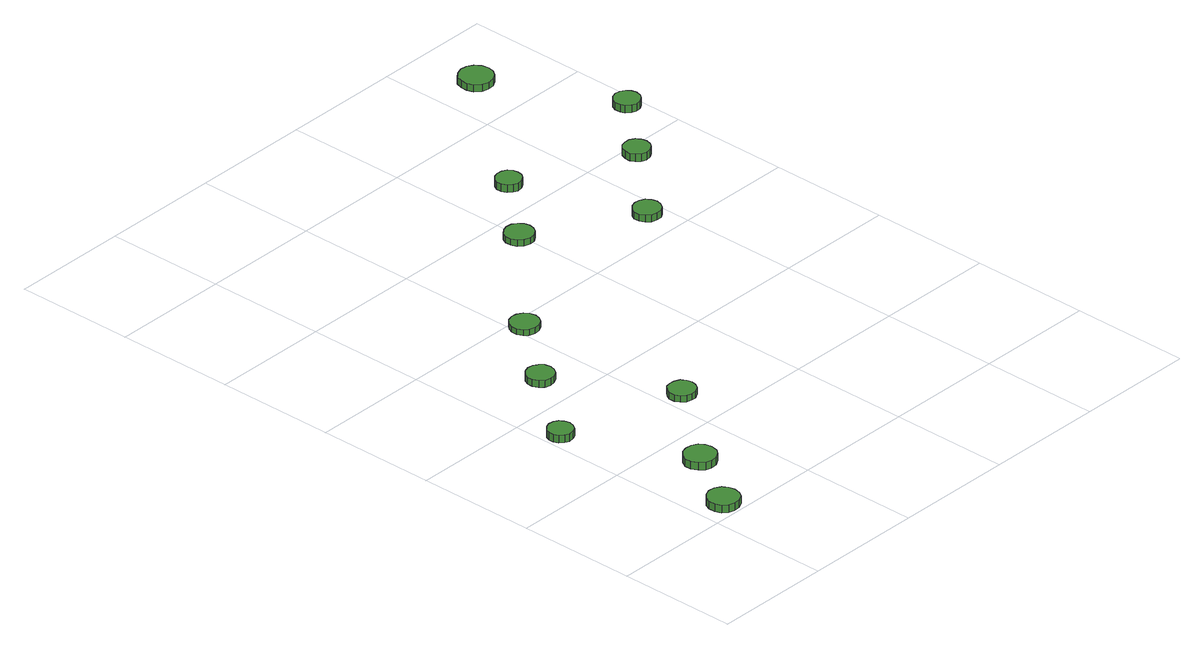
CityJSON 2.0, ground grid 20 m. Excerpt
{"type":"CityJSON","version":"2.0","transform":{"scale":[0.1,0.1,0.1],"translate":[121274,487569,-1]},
"CityObjects":{
"tree1":{"type":"SolitaryVegetationObject","attributes":{"function":"something"},"geometry":[{"type":"MultiSurface","lod":"1","boundaries":[[[0,1,2,3,4,5,6,7,8,9,10,11,12,13,14]],[[15,16,17,18,19,20,21,22,23,24,25,26,27,28,29]],[[0,29,28,1]],[[1,28,27,2]],[[2,27,26,3]],[[3,26,25,4]],[[4,25,24,5]],[[5,24,23,6]],[[6,23,22,7]],[[7,22,21,8]],[[8,21,20,9]],[[9,20,19,10]],[[10,19,18,11]],[[11,18,17,12]],[[12,17,16,13]],[[13,16,15,14]],[[14,15,29,0]]]}]},
"tree2":{"type":"SolitaryVegetationObject","attributes":{"function":"something"},"geometry":[{"type":"MultiSurface","lod":"1","boundaries":[[[30,31,32,33,34,35,36,37,38,39,40,41,42,43,44]],[[45,46,47,48,49,50,51,52,53,54,55,56,57,58,59]],[[30,59,58,31]],[[31,58,57,32]],[[32,57,56,33]],[[33,56,55,34]],[[34,55,54,35]],[[35,54,53,36]],[[36,53,52,37]],[[37,52,51,38]],[[38,51,50,39]],[[39,50,49,40]],[[40,49,48,41]],[[41,48,47,42]],[[42,47,46,43]],[[43,46,45,44]],[[44,45,59,30]]]}]},
"tree3":{"type":"SolitaryVegetationObject","attributes":{"function":"something"},"geometry":[{"type":"MultiSurface","lod":"1","boundaries":[[[60,61,62,63,64,65,66,67,68,69,70,71,72,73,74]],[[75,76,77,78,79,80,81,82,83,84,85,86,87,88,89]],[[60,89,88,61]],[[61,88,87,62]],[[62,87,86,63]],[[63,86,85,64]],[[64,85,84,65]],[[65,84,83,66]],[[66,83,82,67]],[[67,82,81,68]],[[68,81,80,69]],[[69,80,79,70]],[[70,79,78,71]],[[71,78,77,72]],[[72,77,76,73]],[[73,76,75,74]],[[74,75,89,60]]]}]},
"tree4":{"type":"SolitaryVegetationObject","attributes":{"function":"something"},"geometry":[{"type":"MultiSurface","lod":"1","boundaries":[[[90,91,92,93,94,95,96,97,98,99,100,101,102,103,104]],[[105,106,107,108,109,110,111,112,113,114,115,116,117,118,119]],[[90,119,118,91]],[[91,118,117,92]],[[92,117,116,93]],[[93,116,115,94]],[[94,115,114,95]],[[95,114,113,96]],[[96,113,112,97]],[[97,112,111,98]],[[98,111,110,99]],[[99,110,109,100]],[[100,109,108,101]],[[101,108,107,102]],[[102,107,106,103]],[[103,106,105,104]],[[104,105,119,90]]]}]},
"tree5":{"type":"SolitaryVegetationObject","attributes":{"function":"something"},"geometry":[{"type":"MultiSurface","lod":"1","boundaries":[[[120,121,122,123,124,125,126,127,128,129,130,131,132,133,134]],[[135,136,137,138,139,140,141,142,143,144,145,146,147,148,149]],[[120,149,148,121]],[[121,148,147,122]],[[122,147,146,123]],[[123,146,145,124]],[[124,145,144,125]],[[125,144,143,126]],[[126,143,142,127]],[[127,142,141,128]],[[128,141,140,129]],[[129,140,139,130]],[[130,139,138,131]],[[131,138,137,132]],[[132,137,136,133]],[[133,136,135,134]],[[134,135,149,120]]]}]},
"tree6":{"type":"SolitaryVegetationObject","attributes":{"function":"something"},"geometry":[{"type":"MultiSurface","lod":"1","boundaries":[[[150,151,152,153,154,155,156,157,158,159,160,161,162,163,164]],[[165,166,167,168,169,170,171,172,173,174,175,176,177,178,179]],[[150,179,178,151]],[[151,178,177,152]],[[152,177,176,153]],[[153,176,175,154]],[[154,175,174,155]],[[155,174,173,156]],[[156,173,172,157]],[[157,172,171,158]],[[158,171,170,159]],[[159,170,169,160]],[[160,169,168,161]],[[161,168,167,162]],[[162,167,166,163]],[[163,166,165,164]],[[164,165,179,150]]]}]},
"tree7":{"type":"SolitaryVegetationObject","attributes":{"function":"something"},"geometry":[{"type":"MultiSurface","lod":"1","boundaries":[[[180,181,182,183,184,185,186,187,188,189,190,191,192,193,194]],[[195,196,197,198,199,200,201,202,203,204,205,206,207,208,209]],[[180,209,208,181]],[[181,208,207,182]],[[182,207,206,183]],[[183,206,205,184]],[[184,205,204,185]],[[185,204,203,186]],[[186,203,202,187]],[[187,202,201,188]],[[188,201,200,189]],[[189,200,199,190]],[[190,199,198,191]],[[191,198,197,192]],[[192,197,196,193]],[[193,196,195,194]],[[194,195,209,180]]]}]},
"tree8":{"type":"SolitaryVegetationObject","attributes":{"function":"something"},"geometry":[{"type":"MultiSurface","lod":"1","boundaries":[[[210,211,212,213,214,215,216,217,218,219,220,221,222,223,224]],[[225,226,227,228,229,230,231,232,233,234,235,236,237,238,239]],[[210,239,238,211]],[[211,238,237,212]],[[212,237,236,213]],[[213,236,235,214]],[[214,235,234,215]],[[215,234,233,216]],[[216,233,232,217]],[[217,232,231,218]],[[218,231,230,219]],[[219,230,229,220]],[[220,229,228,221]],[[221,228,227,222]],[[222,227,226,223]],[[223,226,225,224]],[[224,225,239,210]]]}]},
"tree9":{"type":"SolitaryVegetationObject","attributes":{"function":"something"},"geometry":[{"type":"MultiSurface","lod":"1","boundaries":[[[240,241,242,243,244,245,246,247,248,249,250,251,252,253,254]],[[255,256,257,258,259,260,261,262,263,264,265,266,267,268,269]],[[240,269,268,241]],[[241,268,267,242]],[[242,267,266,243]],[[243,266,265,244]],[[244,265,264,245]],[[245,264,263,246]],[[246,263,262,247]],[[247,262,261,248]],[[248,261,260,249]],[[249,260,259,250]],[[250,259,258,251]],[[251,258,257,252]],[[252,257,256,253]],[[253,256,255,254]],[[254,255,269,240]]]}]},
"tree10":{"type":"SolitaryVegetationObject","attributes":{"function":"something"},"geometry":[{"type":"MultiSurface","lod":"1","boundaries":[[[270,271,272,273,274,275,276,277,278,279,280,281,282,283,284]],[[285,286,287,288,289,290,291,292,293,294,295,296,297,298,299]],[[270,299,298,271]],[[271,298,297,272]],[[272,297,296,273]],[[273,296,295,274]],[[274,295,294,275]],[[275,294,293,276]],[[276,293,292,277]],[[277,292,291,278]],[[278,291,290,279]],[[279,290,289,280]],[[280,289,288,281]],[[281,288,287,282]],[[282,287,286,283]],[[283,286,285,284]],[[284,285,299,270]]]}]},
"tree11":{"type":"SolitaryVegetationObject","attributes":{"function":"something"},"geometry":[{"type":"MultiSurface","lod":"1","boundaries":[[[300,301,302,303,304,305,306,307,308,309,310,311,312,313,314]],[[315,316,317,318,319,320,321,322,323,324,325,326,327,328,329]],[[300,329,328,301]],[[301,328,327,302]],[[302,327,326,303]],[[303,326,325,304]],[[304,325,324,305]],[[305,324,323,306]],[[306,323,322,307]],[[307,322,321,308]],[[308,321,320,309]],[[309,320,319,310]],[[310,319,318,311]],[[311,318,317,312]],[[312,317,316,313]],[[313,316,315,314]],[[314,315,329,300]]]}]},
"tree12":{"type":"SolitaryVegetationObject","attributes":{"function":"something"},"geometry":[{"type":"MultiSurface","lod":"1","boundaries":[[[330,331,332,333,334,335,336,337,338,339,340,341,342,343,344]],[[345,346,347,348,349,350,351,352,353,354,355,356,357,358,359]],[[330,359,358,331]],[[331,358,357,332]],[[332,357,356,333]],[[333,356,355,334]],[[334,355,354,335]],[[335,354,353,336]],[[336,353,352,337]],[[337,352,351,338]],[[338,351,350,339]],[[339,350,349,340]],[[340,349,348,341]],[[341,348,347,342]],[[342,347,346,343]],[[343,346,345,344]],[[344,345,359,330]]]}]}
},
"vertices":[
[72,30,20],[70,40,20],[64,49,20],[54,55,20],[43,56,20],[33,52,20],[25,45,20],[21,35,20],[21,24,20],[25,14,20],[33,7,20],[43,4,20],[54,5,20],[64,10,20],[70,19,20],[70,19,7],[64,10,7],[54,5,7],[43,4,7],[33,7,7],[25,14,7],[21,24,7],[21,35,7],[25,45,7],[33,52,7],[43,56,7],[54,55,7],[64,49,7],[70,40,7],[72,30,7],
[48,337,19],[46,346,19],[41,353,19],[34,357,19],[25,358,19],[17,355,19],[10,349,19],[7,341,19],[7,333,19],[10,325,19],[17,319,19],[25,316,19],[34,317,19],[41,321,19],[46,328,19],[46,328,6],[41,321,6],[34,317,6],[25,316,6],[17,319,6],[10,325,6],[7,333,6],[7,341,6],[10,349,6],[17,355,6],[25,358,6],[34,357,6],[41,353,6],[46,346,6],[48,337,6],
[139,136,19],[137,147,19],[131,156,19],[121,161,19],[110,162,19],[100,159,19],[92,152,19],[87,142,19],[87,131,19],[92,121,19],[100,113,19],[110,110,19],[121,111,19],[131,117,19],[137,125,19],[137,125,6],[131,117,6],[121,111,6],[110,110,6],[100,113,6],[92,121,6],[87,131,6],[87,142,6],[92,152,6],[100,159,6],[110,162,6],[121,161,6],[131,156,6],[137,147,6],[139,136,6],
[147,464,18],[145,474,18],[139,481,18],[131,486,18],[122,487,18],[113,484,18],[106,478,18],[102,469,18],[102,460,18],[106,451,18],[113,444,18],[122,442,18],[131,443,18],[139,447,18],[145,455,18],[145,455,6],[139,447,6],[131,443,6],[122,442,6],[113,444,6],[106,451,6],[102,460,6],[102,469,6],[106,478,6],[113,484,6],[122,487,6],[131,486,6],[139,481,6],[145,474,6],[147,464,6],
[255,280,18],[253,289,18],[248,297,18],[239,301,18],[230,302,18],[221,300,18],[214,293,18],[210,285,18],[210,275,18],[214,267,18],[221,260,18],[230,258,18],[239,258,18],[248,263,18],[253,271,18],[253,271,7],[248,263,7],[239,258,7],[230,258,7],[221,260,7],[214,267,7],[210,275,7],[210,285,7],[214,293,7],[221,300,7],[230,302,7],[239,301,7],[248,297,7],[253,289,7],[255,280,7],
[240,578,17],[238,588,17],[232,596,17],[223,601,17],[214,602,17],[204,599,17],[197,592,17],[193,583,17],[193,573,17],[197,564,17],[204,558,17],[214,555,17],[223,556,17],[232,561,17],[238,569,17],[238,569,7],[232,561,7],[223,556,7],[214,555,7],[204,558,7],[197,564,7],[193,573,7],[193,583,7],[197,592,7],[204,599,7],[214,602,7],[223,601,7],[232,596,7],[238,588,7],[240,578,7],
[420,752,18],[418,761,18],[412,769,18],[404,774,18],[394,775,18],[385,772,18],[377,766,18],[373,757,18],[373,747,18],[377,738,18],[385,731,18],[394,728,18],[404,729,18],[412,734,18],[418,742,18],[418,742,7],[412,734,7],[404,729,7],[394,728,7],[385,731,7],[377,738,7],[373,747,7],[373,757,7],[377,766,7],[385,772,7],[394,775,7],[404,774,7],[412,769,7],[418,761,7],[420,752,7],
[515,861,21],[514,870,21],[509,877,21],[501,881,21],[492,882,21],[484,879,21],[478,874,21],[474,866,21],[474,857,21],[478,849,21],[484,843,21],[492,840,21],[501,841,21],[509,846,21],[514,853,21],[514,853,8],[509,846,8],[501,841,8],[492,840,8],[484,843,8],[478,849,8],[474,857,8],[474,866,8],[478,874,8],[484,879,8],[492,882,8],[501,881,8],[509,877,8],[514,870,8],[515,861,8],
[595,656,19],[593,665,19],[587,673,19],[579,677,19],[570,678,19],[561,675,19],[554,669,19],[550,661,19],[550,651,19],[554,643,19],[561,636,19],[570,634,19],[579,634,19],[587,639,19],[593,647,19],[593,647,7],[587,639,7],[579,634,7],[570,634,7],[561,636,7],[554,643,7],[550,651,7],[550,661,7],[554,669,7],[561,675,7],[570,678,7],[579,677,7],[587,673,7],[593,665,7],[595,656,7],
[709,780,20],[707,789,20],[702,796,20],[694,801,20],[685,801,20],[676,799,20],[670,793,20],[666,784,20],[666,775,20],[670,767,20],[676,761,20],[685,758,20],[694,759,20],[702,764,20],[707,771,20],[707,771,7],[702,764,7],[694,759,7],[685,758,7],[676,761,7],[670,767,7],[666,775,7],[666,784,7],[670,793,7],[676,799,7],[685,801,7],[694,801,7],[702,796,7],[707,789,7],[709,780,7],
[704,1090,20],[702,1102,20],[695,1111,20],[685,1117,20],[674,1118,20],[663,1114,20],[654,1107,20],[650,1096,20],[650,1085,20],[654,1074,20],[663,1066,20],[674,1063,20],[685,1064,20],[695,1070,20],[702,1079,20],[702,1079,8],[695,1070,8],[685,1064,8],[674,1063,8],[663,1066,8],[654,1074,8],[650,1085,8],[650,1096,8],[654,1107,8],[663,1114,8],[674,1118,8],[685,1117,8],[695,1111,8],[702,1102,8],[704,1090,8],
[800,882,20],[798,890,20],[793,897,20],[785,902,20],[776,903,20],[768,900,20],[761,894,20],[758,886,20],[758,877,20],[761,869,20],[768,863,20],[776,860,20],[785,861,20],[793,866,20],[798,873,20],[798,873,7],[793,866,7],[785,861,7],[776,860,7],[768,863,7],[761,869,7],[758,877,7],[758,886,7],[761,894,7],[768,900,7],[776,903,7],[785,902,7],[793,897,7],[798,890,7],[800,882,7]
]}
